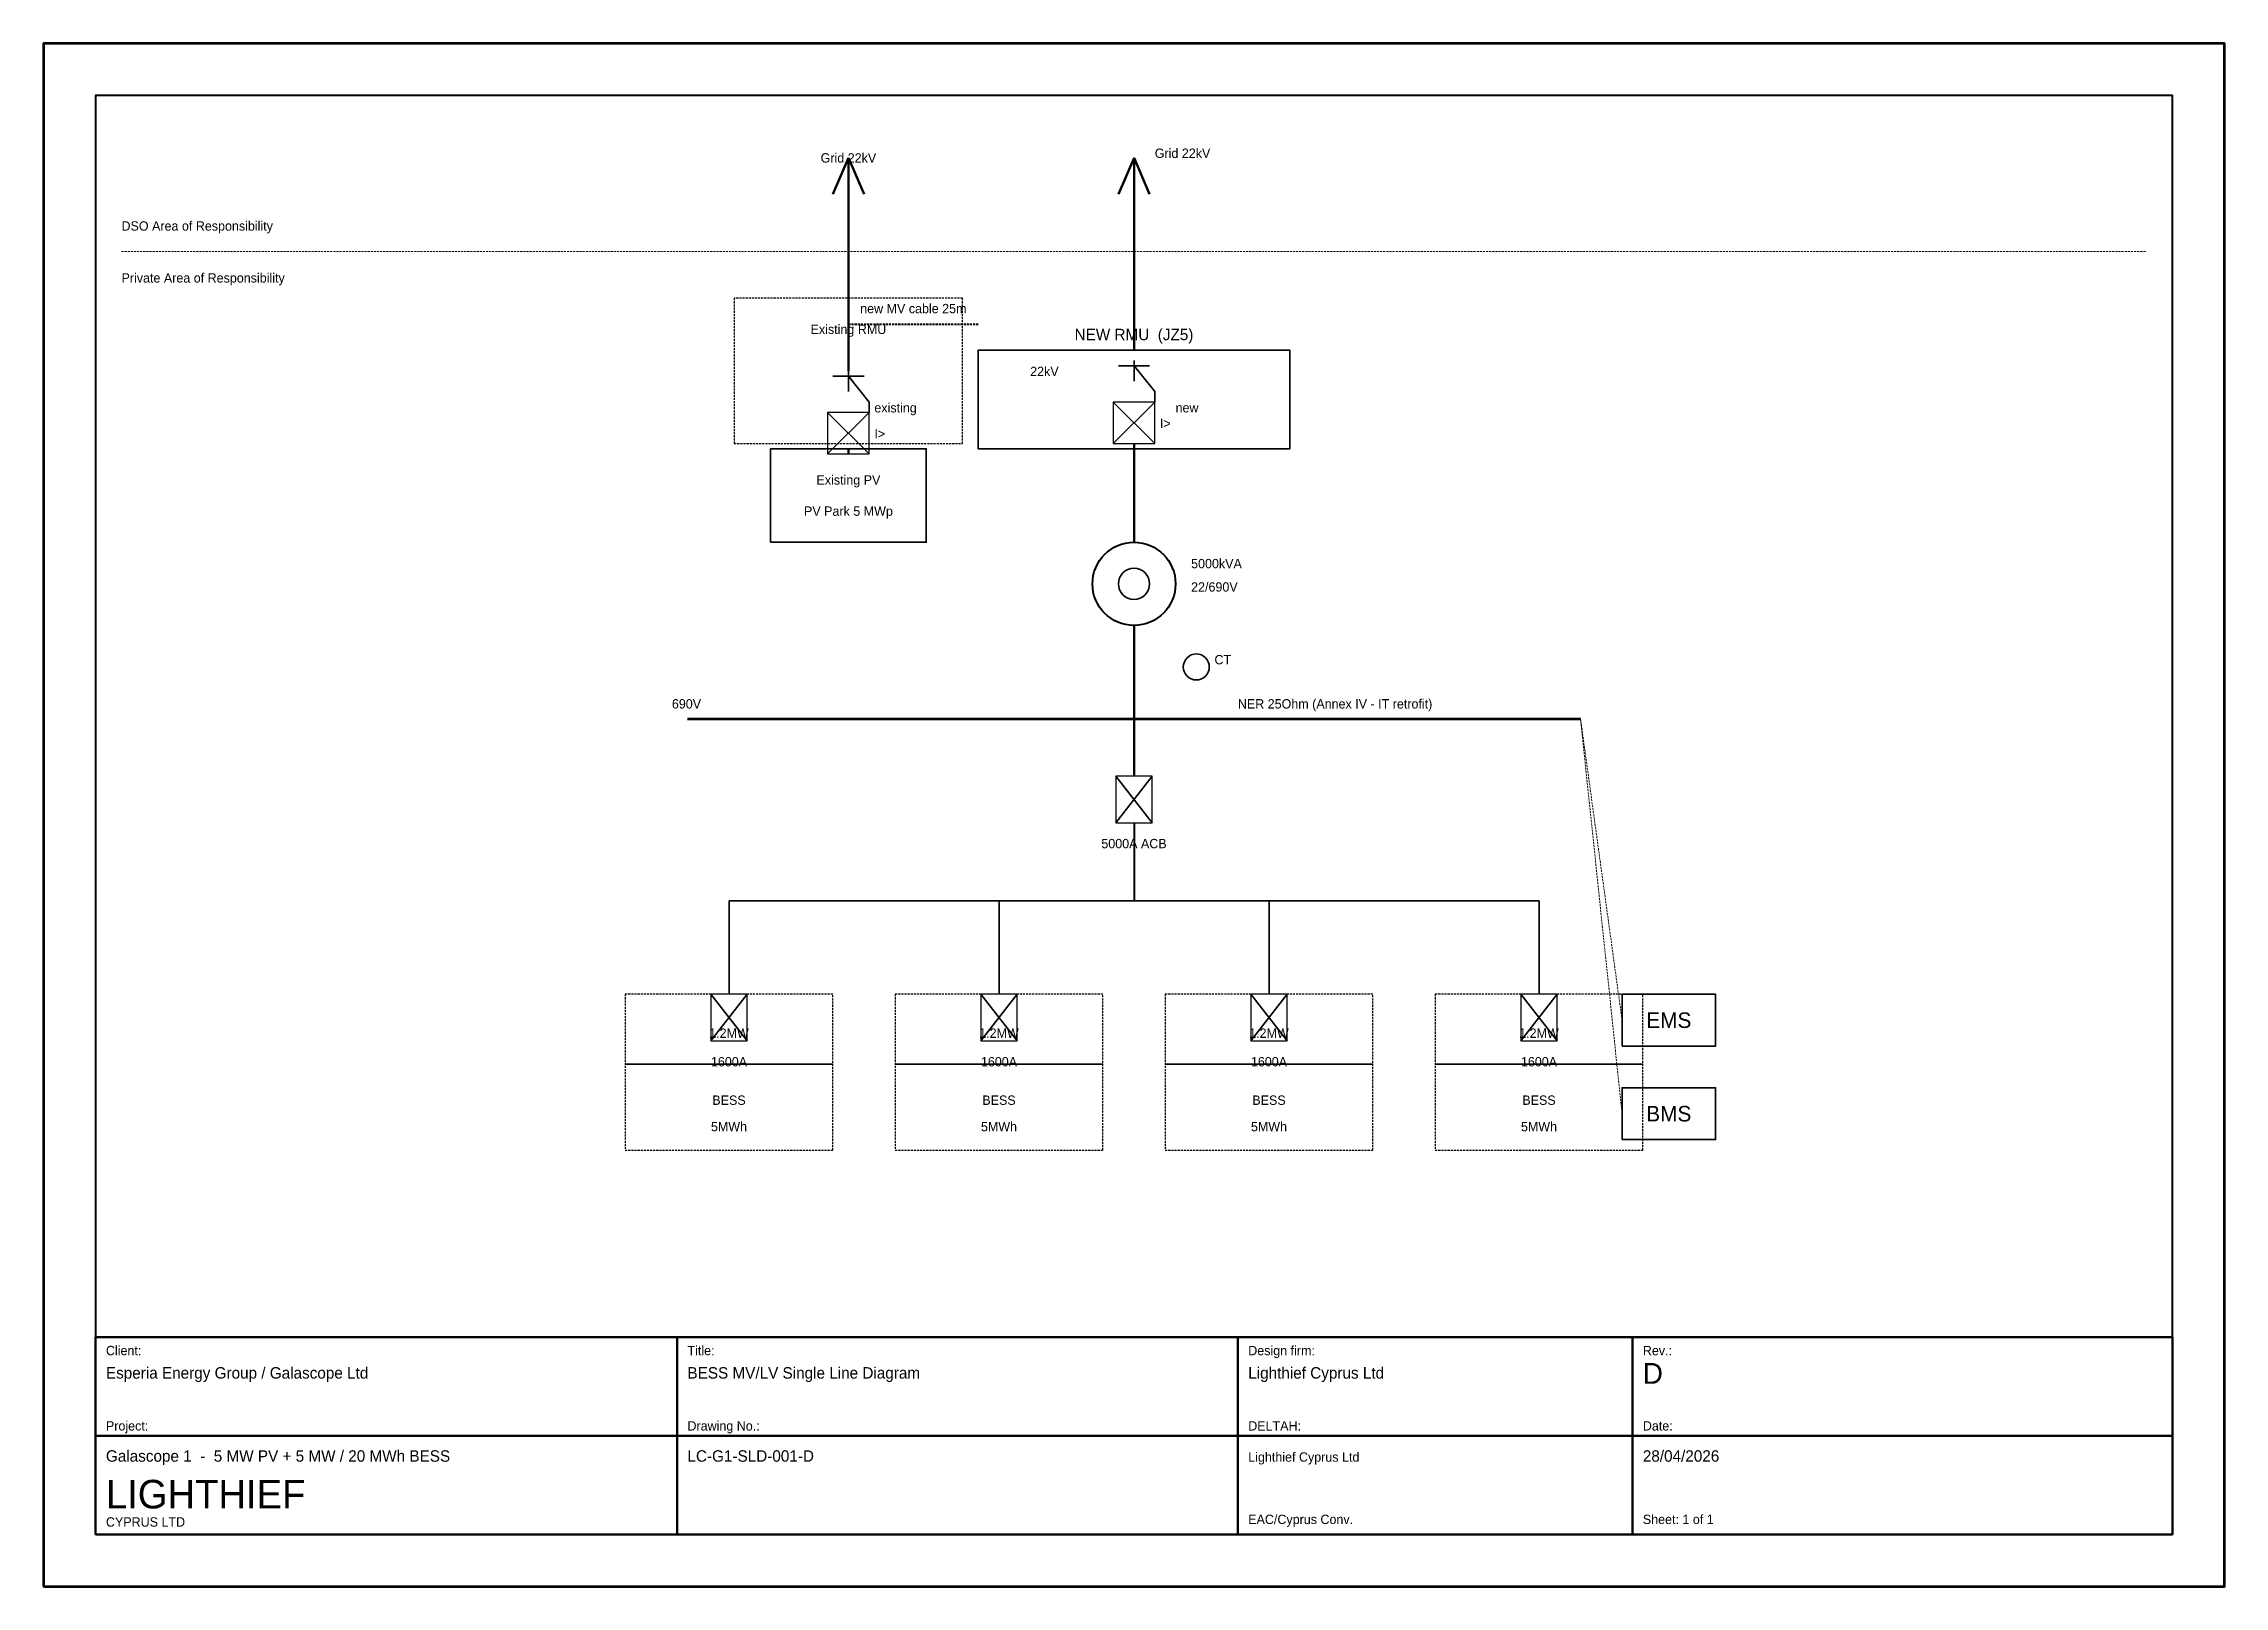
# Model space of a CAD drawing. Header units: millimetres. Extents: x 0 to 420, y 0 to 297.
import ezdxf
from ezdxf.enums import TextEntityAlignment as Align

# ---------------------------------------------------------------- set-up
doc = ezdxf.new("R2010")
doc.units = ezdxf.units.MM
doc.linetypes.add('DASHED2', pattern=[0.6, 0.4, -0.2])
for name, color, linetype, lineweight in [('ANN', 8, 'Continuous', 18), ('BNDRY', 3, 'Continuous', 18), ('CTRL', 4, 'Continuous', 18), ('DIM', 8, 'Continuous', 13), ('FRAME', 7, 'Continuous', 50), ('LV', 2, 'Continuous', 35), ('MV', 1, 'Continuous', 50), ('RMU', 5, 'Continuous', 35), ('SYM', 7, 'Continuous', 35), ('TITLE', 7, 'Continuous', 25)]:
    doc.layers.add(name, color=color, linetype=linetype, lineweight=lineweight)

msp = doc.modelspace()

# ---------------------------------------------------------------- linework, layer by layer
at = {"layer": 'BNDRY', "linetype": 'DASHED2', "lineweight": 18}
msp.add_line((15, 257), (405, 257), dxfattribs=at)
at = {"layer": 'CTRL', "linetype": 'DASHED2', "lineweight": 13}
for p in [(304, 109), (304, 91)]:
    msp.add_line(p, (296, 167), dxfattribs=at)
at = {"layer": 'FRAME'}
for p, q in [((122, 10), (122, 48)), ((230, 10), (230, 48)), ((306, 10), (306, 48)), ((10, 29), (410, 29))]:
    msp.add_line(p, q, dxfattribs=at)
at = {"layer": 'FRAME', "lineweight": 70}
msp.add_lwpolyline([(0, 0), (420, 0), (420, 297), (0, 297)], close=True, dxfattribs=at)
at = {"layer": 'FRAME', "lineweight": 40}
msp.add_lwpolyline([(10, 48), (410, 48), (410, 287), (10, 287)], close=True, dxfattribs=at)
at = {"layer": 'FRAME', "lineweight": 50}
msp.add_lwpolyline([(10, 10), (410, 10), (410, 48), (10, 48)], close=True, dxfattribs=at)
at = {"layer": 'LV', "lineweight": 50}
for p, q in [((210, 185), (210, 181)), ((210, 184), (210, 167)), ((210, 167), (210, 156))]:
    msp.add_line(p, q, dxfattribs=at)
at = {"layer": 'LV', "lineweight": 60}
msp.add_line((124, 167), (296, 167), dxfattribs=at)
at = {"layer": 'LV', "lineweight": 40}
msp.add_line((210, 147), (210, 132), dxfattribs=at)
at = {"layer": 'LV', "lineweight": 35}
msp.add_line((132, 132), (288, 132), dxfattribs=at)
at = {"layer": 'LV'}
for p, q in [((132, 132), (132, 114)), ((184, 132), (184, 114)), ((236, 132), (236, 114)), ((288, 132), (288, 114))]:
    msp.add_line(p, q, dxfattribs=at)
at = {"layer": 'MV'}
for p, q in [((155, 275), (152, 268)), ((155, 275), (158, 268)), ((210, 275), (207, 268)), ((210, 275), (213, 268)), ((155, 238), (155, 234)), ((155, 218), (155, 219))]:
    msp.add_line(p, q, dxfattribs=at)
at = {"layer": 'MV', "lineweight": 50}
for p, q in [((155, 275), (155, 238)), ((210, 275), (210, 238)), ((210, 220), (210, 202)), ((210, 201), (210, 205))]:
    msp.add_line(p, q, dxfattribs=at)
at = {"layer": 'MV', "linetype": 'DASHED2', "lineweight": 40}
msp.add_line((155, 243), (180, 243), dxfattribs=at)
at = {"layer": 'RMU', "linetype": 'DASHED2', "lineweight": 25}
msp.add_lwpolyline([(133, 220), (177, 220), (177, 248), (133, 248)], close=True, dxfattribs=at)
at = {"layer": 'RMU', "lineweight": 35}
msp.add_lwpolyline([(180, 219), (240, 219), (240, 238), (180, 238)], close=True, dxfattribs=at)
at = {"layer": 'SYM'}
for p, q in [((210, 236), (210, 232)), ((152, 233), (158, 233)), ((155, 234), (155, 230)), ((155, 233), (159, 228)), ((207, 235), (213, 235)), ((210, 235), (214, 230)), ((159, 228), (159, 226)), ((206, 220), (214, 228)), ((214, 220), (206, 228)), ((214, 230), (214, 228)), ((151, 218), (159, 226)), ((159, 218), (151, 226)), ((206.5, 147), (213.5, 156)), ((213.5, 147), (206.5, 156)), ((128.5, 105), (135.5, 114)), ((135.5, 105), (128.5, 114)), ((180.5, 105), (187.5, 114)), ((187.5, 105), (180.5, 114)), ((232.5, 105), (239.5, 114)), ((239.5, 105), (232.5, 114)), ((284.5, 105), (291.5, 114)), ((291.5, 105), (284.5, 114)), ((112, 100.5), (152, 100.5)), ((164, 100.5), (204, 100.5)), ((216, 100.5), (256, 100.5)), ((268, 100.5), (308, 100.5))]:
    msp.add_line(p, q, dxfattribs=at)
at = {"layer": 'SYM', "lineweight": 25}
for points in [[(206, 220), (214, 220), (214, 228), (206, 228)], [(151, 218), (159, 218), (159, 226), (151, 226)], [(206.5, 147), (213.5, 147), (213.5, 156), (206.5, 156)], [(128.5, 105), (135.5, 105), (135.5, 114), (128.5, 114)], [(180.5, 105), (187.5, 105), (187.5, 114), (180.5, 114)], [(232.5, 105), (239.5, 105), (239.5, 114), (232.5, 114)], [(284.5, 105), (291.5, 105), (291.5, 114), (284.5, 114)]]:
    msp.add_lwpolyline(points, close=True, dxfattribs=at)
at = {"layer": 'SYM'}
for points in [[(140, 201), (170, 201), (170, 219), (140, 219)], [(304, 104), (322, 104), (322, 114), (304, 114)], [(304, 86), (322, 86), (322, 96), (304, 96)]]:
    msp.add_lwpolyline(points, close=True, dxfattribs=at)
at = {"layer": 'SYM', "linetype": 'DASHED2', "lineweight": 25}
for points in [[(112, 84), (152, 84), (152, 114), (112, 114)], [(164, 84), (204, 84), (204, 114), (164, 114)], [(216, 84), (256, 84), (256, 114), (216, 114)], [(268, 84), (308, 84), (308, 114), (268, 114)]]:
    msp.add_lwpolyline(points, close=True, dxfattribs=at)
at = {"layer": 'SYM', "lineweight": 40}
msp.add_circle((210, 193), 8, dxfattribs=at)
at = {"layer": 'SYM'}
for centre, radius in [((210, 193), 3), ((222, 177), 2.5)]:
    msp.add_circle(centre, radius, dxfattribs=at)

# ---------------------------------------------------------------- texts
at = {"layer": 'ANN'}
for s, height, p in [('Grid 22kV', 1.8, (155, 275)), ('Existing PV', 1.8, (155, 213)), ('PV Park 5 MWp', 1.8, (155, 207)), ('5000A ACB', 1.8, (210, 143)), ('EMS', 3, (313, 109)), ('1.2MW', 1.8, (132, 106.5)), ('1.2MW', 1.8, (184, 106.5)), ('1.2MW', 1.8, (236, 106.5)), ('1.2MW', 1.8, (288, 106.5)), ('1600A', 1.8, (132, 101)), ('1600A', 1.8, (184, 101)), ('1600A', 1.8, (236, 101)), ('1600A', 1.8, (288, 101)), ('BESS', 1.8, (132, 93.6)), ('BESS', 1.8, (184, 93.6)), ('BESS', 1.8, (236, 93.6)), ('BESS', 1.8, (288, 93.6)), ('BMS', 3, (313, 91)), ('5MWh', 1.8, (132, 88.5)), ('5MWh', 1.8, (184, 88.5)), ('5MWh', 1.8, (236, 88.5)), ('5MWh', 1.8, (288, 88.5))]:
    msp.add_text(s, height=height, dxfattribs=at).set_placement(p, align=Align.MIDDLE_CENTER)
for s, p in [('Grid 22kV', (214, 275)), ('22kV', (190, 233)), ('new', (218, 226)), ('I>', (160, 221)), ('I>', (215, 223)), ('5000kVA', (221, 196)), ('22/690V', (221, 191.5)), ('CT', (225.5, 177.5)), ('690V', (121, 169))]:
    msp.add_text(s, height=1.8, dxfattribs=at).set_placement(p)
at = {"layer": 'BNDRY'}
for s, p in [('DSO Area of Responsibility', (15, 261)), ('Private Area of Responsibility', (15, 251))]:
    msp.add_text(s, height=1.8, dxfattribs=at).set_placement(p)
at = {"layer": 'DIM'}
msp.add_text('new MV cable 25m', height=1.8, dxfattribs=at).set_placement((167.5, 246), align=Align.MIDDLE_CENTER)
for s, p in [('existing', (160, 226)), ('NER 25Ohm (Annex IV - IT retrofit)', (230, 169)), ('EAC/Cyprus Conv.', (232, 12))]:
    msp.add_text(s, height=1.8, dxfattribs=at).set_placement(p)
at = {"layer": 'RMU'}
for s, height, p in [('Existing RMU', 1.8, (155, 242)), ('NEW RMU  (JZ5)', 2.2, (210, 241))]:
    msp.add_text(s, height=height, dxfattribs=at).set_placement(p, align=Align.MIDDLE_CENTER)
at = {"layer": 'TITLE'}
for s, height, p in [('Client:', 1.8, (12, 44.5)), ('Title:', 1.8, (124, 44.5)), ('Design firm:', 1.8, (232, 44.5)), ('Rev.:', 1.8, (308, 44.5)), ('Esperia Energy Group / Galascope Ltd', 2.2, (12, 40)), ('BESS MV/LV Single Line Diagram', 2.2, (124, 40)), ('Lighthief Cyprus Ltd', 2.2, (232, 40)), ('D', 4, (308, 39)), ('Project:', 1.8, (12, 30)), ('Drawing No.:', 1.8, (124, 30)), ('DELTAH:', 1.8, (232, 30)), ('Date:', 1.8, (308, 30)), ('Galascope 1  -  5 MW PV + 5 MW / 20 MWh BESS', 2.2, (12, 24)), ('LC-G1-SLD-001-D', 2.2, (124, 24)), ('Lighthief Cyprus Ltd', 1.8, (232, 24)), ('28/04/2026', 2.2, (308, 24)), ('LIGHTHIEF', 5.5, (12, 15)), ('CYPRUS LTD', 1.8, (12, 11.5)), ('Sheet: 1 of 1', 1.8, (308, 12))]:
    msp.add_text(s, height=height, dxfattribs=at).set_placement(p)

doc.saveas('drawing.dxf')
